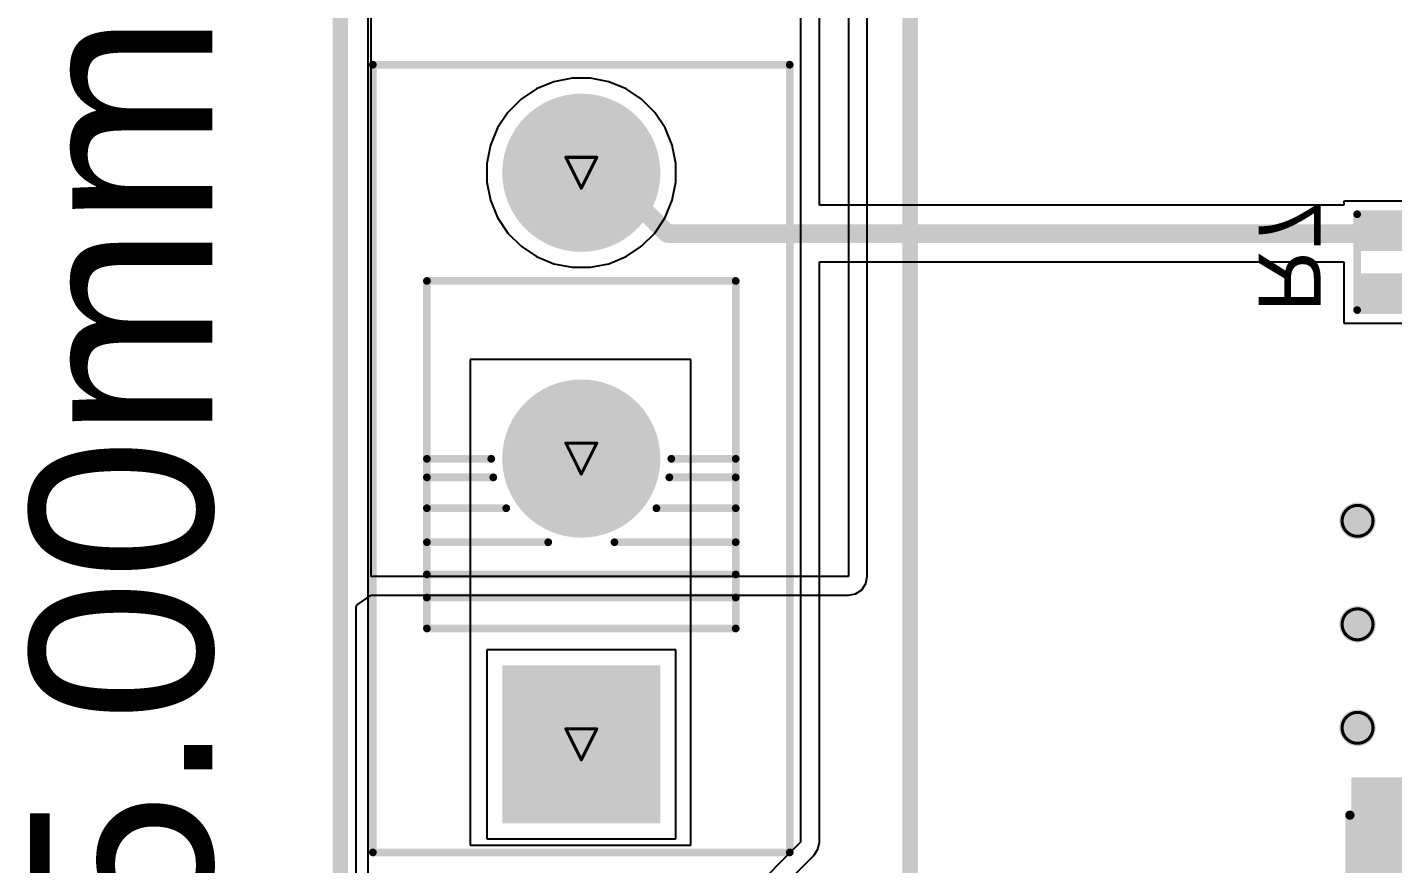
# Model space of a CAD drawing. Header units: inches. Extents: x -1 to 327, y 8 to 89.
# Drawn here: x -0.94 to 21.53, y 18.49 to 32.25 of the extents above; entities that cross this region are included whole.
import ezdxf

# ---------------------------------------------------------------- set-up
doc = ezdxf.new("R2010")
doc.units = ezdxf.units.IN
for name, color, linetype in [('Board Outline', 216, 'Continuous'), ('Bottom Layer', 5, 'Continuous'), ('Bottom Overlay', 54, 'Continuous'), ('Bottom Paste', 16, 'Continuous'), ('Bottom Solder', 6, 'Continuous'), ('Dimension', 6, 'Continuous'), ('Drill Drawing', 1, 'Continuous'), ('Multi-Layer', 9, 'Continuous'), ('Pad Holes', 156, 'Continuous'), ('Top Layer', 1, 'Continuous'), ('Top Overlay', 2, 'Continuous'), ('Top Solder', 216, 'Continuous'), ('Via Holes', 16, 'Continuous')]:
    doc.layers.add(name, color=color, linetype=linetype)
doc.styles.add('Arial', font='', dxfattribs={"height": 0.2})
doc.styles.get('Arial').set_extended_font_data('Arial')

# ---------------------------------------------------------------- blocks, each defined once
blk = doc.blocks.new('SS_12D10L9_28')
at = {"layer": 'Bottom Layer'}
blk.add_hatch(color=5, dxfattribs=at).paths.add_polyline_path([(-5.95, 1.25), (-3.45, 1.25), (-3.45, -1.25), (-5.95, -1.25)])
h = blk.add_hatch(color=5, dxfattribs=at)
edge = h.paths.add_edge_path()
edge.add_arc((0, 0), 1.25, 0, 360)
h = blk.add_hatch(color=5, dxfattribs=at)
edge = h.paths.add_edge_path()
edge.add_arc((4.7, 0), 1.25, 0, 360)
at = {"layer": 'Bottom Solder'}
blk.add_hatch(color=6, dxfattribs=at).paths.add_polyline_path([(-6.001, 1.301), (-3.399, 1.301), (-3.399, -1.301), (-6.001, -1.301)])
h = blk.add_hatch(color=6, dxfattribs=at)
edge = h.paths.add_edge_path()
edge.add_arc((0, 0), 1.301, 0, 360)
h = blk.add_hatch(color=6, dxfattribs=at)
edge = h.paths.add_edge_path()
edge.add_arc((4.7, 0), 1.301, 0, 360)
at = {"layer": 'Multi-Layer'}
blk.add_hatch(color=9, dxfattribs=at).paths.add_polyline_path([(-5.95, 1.25), (-3.45, 1.25), (-3.45, -1.25), (-5.95, -1.25)])
h = blk.add_hatch(color=9, dxfattribs=at)
edge = h.paths.add_edge_path()
edge.add_arc((0, 0), 1.25, 0, 360)
h = blk.add_hatch(color=9, dxfattribs=at)
edge = h.paths.add_edge_path()
edge.add_arc((4.7, 0), 1.25, 0, 360)
at = {"layer": 'Pad Holes'}
h = blk.add_hatch(color=7, dxfattribs=at)
edge = h.paths.add_edge_path()
edge.add_arc((-4.7, 0), 0.85, 0, 360)
h = blk.add_hatch(color=7, dxfattribs=at)
edge = h.paths.add_edge_path()
edge.add_arc((0, 0), 0.85, 0, 360)
h = blk.add_hatch(color=7, dxfattribs=at)
edge = h.paths.add_edge_path()
edge.add_arc((4.7, 0), 0.85, 0, 360)
at = {"layer": 'Top Layer'}
blk.add_hatch(color=1, dxfattribs=at).paths.add_polyline_path([(-5.95, 1.25), (-3.45, 1.25), (-3.45, -1.25), (-5.95, -1.25)])
h = blk.add_hatch(color=1, dxfattribs=at)
edge = h.paths.add_edge_path()
edge.add_arc((0, 0), 1.25, 0, 360)
h = blk.add_hatch(color=1, dxfattribs=at)
edge = h.paths.add_edge_path()
edge.add_arc((4.7, 0), 1.25, 0, 360)
at = {"layer": 'Top Solder'}
blk.add_hatch(color=216, dxfattribs=at).paths.add_polyline_path([(-6.001, 1.301), (-3.399, 1.301), (-3.399, -1.301), (-6.001, -1.301)])
h = blk.add_hatch(color=216, dxfattribs=at)
edge = h.paths.add_edge_path()
edge.add_arc((0, 0), 1.301, 0, 360)
h = blk.add_hatch(color=216, dxfattribs=at)
edge = h.paths.add_edge_path()
edge.add_arc((4.7, 0), 1.301, 0, 360)
at = {"layer": 'Top Overlay'}
for points in [[(-6.477, 3.429, 0.127, 0.127, 0), (6.477, 3.429, 0.127, 0.127, 0)], [(-6.477, 3.429, 0.127, 0.127, 0), (-6.477, -3.429, 0.127, 0.127, 0)], [(6.477, 3.429, 0.127, 0.127, 0), (6.477, -3.429, 0.127, 0.127, 0)], [(-2.794, 2.54, 0.127, 0.127, 0), (2.921, 2.54, 0.127, 0.127, 0)], [(-2.794, 2.54, 0.127, 0.127, 0), (-2.794, -2.54, 0.127, 0.127, 0)], [(-2.286, 2.54, 0.127, 0.127, 0), (-1.905, 2.54, 0.127, 0.127, 0)], [(-2.286, 2.54, 0.127, 0.127, 0), (-2.286, -2.54, 0.127, 0.127, 0)], [(-1.905, 2.54, 0.127, 0.127, 0), (-1.905, -2.54, 0.127, 0.127, 0)], [(-1.376, 2.54, 0.127, 0.127, 0), (-1.376, 0.544, 0.127, 0.127, 0)], [(-0.817, 2.54, 0.127, 0.127, 0), (-0.817, 1.235, 0.127, 0.127, 0)], [(-0.309, 2.54, 0.127, 0.127, 0), (-0.309, 1.448, 0.127, 0.127, 0)], [(-0.004, 2.54, 0.127, 0.127, 0), (-0.004, 1.481, 0.127, 0.127, 0)], [(2.921, 2.54, 0.127, 0.127, 0), (2.921, -2.54, 0.127, 0.127, 0)], [(-1.376, -0.544, 0.127, 0.127, 0), (-1.376, -2.54, 0.127, 0.127, 0)], [(-0.817, -1.235, 0.127, 0.127, 0), (-0.817, -2.54, 0.127, 0.127, 0)], [(-0.309, -1.448, 0.127, 0.127, 0), (-0.309, -2.54, 0.127, 0.127, 0)], [(-0.004, -1.481, 0.127, 0.127, 0), (-0.004, -2.54, 0.127, 0.127, 0)], [(-2.794, -2.54, 0.127, 0.127, 0), (2.921, -2.54, 0.127, 0.127, 0)], [(-2.286, -2.54, 0.127, 0.127, 0), (-1.905, -2.54, 0.127, 0.127, 0)], [(-6.477, -3.429, 0.127, 0.127, 0), (6.477, -3.429, 0.127, 0.127, 0)]]:
    blk.add_lwpolyline(points, format="xyseb", dxfattribs=at)
for points in [[(-6.509, 3.429, 0.0635, 0.0635, 1), (-6.445, 3.429, 0.0635, 0.0635, 1)], [(-6.509, 3.429, 0.0635, 0.0635, 1), (-6.445, 3.429, 0.0635, 0.0635, 1)], [(6.445, 3.429, 0.0635, 0.0635, 1), (6.509, 3.429, 0.0635, 0.0635, 1)], [(6.445, 3.429, 0.0635, 0.0635, 1), (6.509, 3.429, 0.0635, 0.0635, 1)], [(-2.826, 2.54, 0.0635, 0.0635, 1), (-2.762, 2.54, 0.0635, 0.0635, 1)], [(-2.826, 2.54, 0.0635, 0.0635, 1), (-2.762, 2.54, 0.0635, 0.0635, 1)], [(-2.318, 2.54, 0.0635, 0.0635, 1), (-2.254, 2.54, 0.0635, 0.0635, 1)], [(-2.318, 2.54, 0.0635, 0.0635, 1), (-2.254, 2.54, 0.0635, 0.0635, 1)], [(-1.937, 2.54, 0.0635, 0.0635, 1), (-1.873, 2.54, 0.0635, 0.0635, 1)], [(-1.937, 2.54, 0.0635, 0.0635, 1), (-1.873, 2.54, 0.0635, 0.0635, 1)], [(-1.408, 2.54, 0.0635, 0.0635, 1), (-1.344, 2.54, 0.0635, 0.0635, 1)], [(-0.849, 2.54, 0.0635, 0.0635, 1), (-0.785, 2.54, 0.0635, 0.0635, 1)], [(-0.341, 2.54, 0.0635, 0.0635, 1), (-0.277, 2.54, 0.0635, 0.0635, 1)], [(-0.036, 2.54, 0.0635, 0.0635, 1), (0.028, 2.54, 0.0635, 0.0635, 1)], [(2.889, 2.54, 0.0635, 0.0635, 1), (2.953, 2.54, 0.0635, 0.0635, 1)], [(2.889, 2.54, 0.0635, 0.0635, 1), (2.953, 2.54, 0.0635, 0.0635, 1)], [(-0.341, 1.448, 0.0635, 0.0635, 1), (-0.277, 1.448, 0.0635, 0.0635, 1)], [(-0.036, 1.481, 0.0635, 0.0635, 1), (0.028, 1.481, 0.0635, 0.0635, 1)], [(-0.849, 1.235, 0.0635, 0.0635, 1), (-0.785, 1.235, 0.0635, 0.0635, 1)], [(-1.408, 0.544, 0.0635, 0.0635, 1), (-1.344, 0.544, 0.0635, 0.0635, 1)], [(-1.408, -0.544, 0.0635, 0.0635, 1), (-1.344, -0.544, 0.0635, 0.0635, 1)], [(-0.849, -1.235, 0.0635, 0.0635, 1), (-0.785, -1.235, 0.0635, 0.0635, 1)], [(-0.341, -1.448, 0.0635, 0.0635, 1), (-0.277, -1.448, 0.0635, 0.0635, 1)], [(-0.036, -1.481, 0.0635, 0.0635, 1), (0.028, -1.481, 0.0635, 0.0635, 1)], [(-2.826, -2.54, 0.0635, 0.0635, 1), (-2.762, -2.54, 0.0635, 0.0635, 1)], [(-2.826, -2.54, 0.0635, 0.0635, 1), (-2.762, -2.54, 0.0635, 0.0635, 1)], [(-2.318, -2.54, 0.0635, 0.0635, 1), (-2.254, -2.54, 0.0635, 0.0635, 1)], [(-2.318, -2.54, 0.0635, 0.0635, 1), (-2.254, -2.54, 0.0635, 0.0635, 1)], [(-1.937, -2.54, 0.0635, 0.0635, 1), (-1.873, -2.54, 0.0635, 0.0635, 1)], [(-1.937, -2.54, 0.0635, 0.0635, 1), (-1.873, -2.54, 0.0635, 0.0635, 1)], [(-1.408, -2.54, 0.0635, 0.0635, 1), (-1.344, -2.54, 0.0635, 0.0635, 1)], [(-0.849, -2.54, 0.0635, 0.0635, 1), (-0.785, -2.54, 0.0635, 0.0635, 1)], [(-0.341, -2.54, 0.0635, 0.0635, 1), (-0.277, -2.54, 0.0635, 0.0635, 1)], [(-0.036, -2.54, 0.0635, 0.0635, 1), (0.028, -2.54, 0.0635, 0.0635, 1)], [(2.889, -2.54, 0.0635, 0.0635, 1), (2.953, -2.54, 0.0635, 0.0635, 1)], [(2.889, -2.54, 0.0635, 0.0635, 1), (2.953, -2.54, 0.0635, 0.0635, 1)], [(-6.509, -3.429, 0.0635, 0.0635, 1), (-6.445, -3.429, 0.0635, 0.0635, 1)], [(-6.509, -3.429, 0.0635, 0.0635, 1), (-6.445, -3.429, 0.0635, 0.0635, 1)], [(6.445, -3.429, 0.0635, 0.0635, 1), (6.509, -3.429, 0.0635, 0.0635, 1)], [(6.445, -3.429, 0.0635, 0.0635, 1), (6.509, -3.429, 0.0635, 0.0635, 1)]]:
    blk.add_lwpolyline(points, format="xyseb", close=True, dxfattribs=at)
blk = doc.blocks.new('R___0402_B_36')
at = {"layer": 'Bottom Layer'}
for points in [[(-0.241, 0.318), (-0.241, -0.318), (-0.699, -0.318), (-0.699, 0.318)], [(0.699, 0.318), (0.699, -0.318), (0.241, -0.318), (0.241, 0.318)]]:
    blk.add_hatch(color=5, dxfattribs=at).paths.add_polyline_path(points)
at = {"layer": 'Bottom Paste'}
for points in [[(-0.241, 0.318), (-0.241, -0.318), (-0.699, -0.318), (-0.699, 0.318)], [(0.699, 0.318), (0.699, -0.318), (0.241, -0.318), (0.241, 0.318)]]:
    blk.add_hatch(color=16, dxfattribs=at).paths.add_polyline_path(points)
at = {"layer": 'Bottom Solder'}
for points in [[(-0.186, 0.373), (-0.186, -0.373), (-0.754, -0.373), (-0.754, 0.373)], [(0.754, 0.373), (0.754, -0.373), (0.186, -0.373), (0.186, 0.373)]]:
    blk.add_hatch(color=6, dxfattribs=at).paths.add_polyline_path(points)
at = {"layer": 'Bottom Overlay'}
for points in [[(-0.787, -0.406, 0.127, 0.127, 0), (-0.787, 0.406, 0.127, 0.127, 0)], [(0.787, 0.406, 0.127, 0.127, 0), (-0.787, 0.406, 0.127, 0.127, 0)], [(0.787, -0.406, 0.127, 0.127, 0), (0.787, 0.406, 0.127, 0.127, 0)], [(0.813, 0.432, 0.00323, 0.00323, 0), (-0.813, 0.432, 0.00323, 0.00323, 0)], [(0.787, -0.406, 0.127, 0.127, 0), (-0.787, -0.406, 0.127, 0.127, 0)]]:
    blk.add_lwpolyline(points, format="xyseb", dxfattribs=at)
for points in [[(-0.819, 0.406, 0.0635, 0.0635, 1), (-0.756, 0.406, 0.0635, 0.0635, 1)], [(-0.819, 0.406, 0.0635, 0.0635, 1), (-0.756, 0.406, 0.0635, 0.0635, 1)], [(0.756, 0.406, 0.0635, 0.0635, 1), (0.819, 0.406, 0.0635, 0.0635, 1)], [(0.756, 0.406, 0.0635, 0.0635, 1), (0.819, 0.406, 0.0635, 0.0635, 1)], [(-0.814, 0.432, 0.00161, 0.00161, 1), (-0.812, 0.432, 0.00161, 0.00161, 1)], [(0.812, 0.432, 0.00161, 0.00161, 1), (0.814, 0.432, 0.00161, 0.00161, 1)], [(-0.819, -0.406, 0.0635, 0.0635, 1), (-0.756, -0.406, 0.0635, 0.0635, 1)], [(-0.819, -0.406, 0.0635, 0.0635, 1), (-0.756, -0.406, 0.0635, 0.0635, 1)], [(0.756, -0.406, 0.0635, 0.0635, 1), (0.819, -0.406, 0.0635, 0.0635, 1)], [(0.756, -0.406, 0.0635, 0.0635, 1), (0.819, -0.406, 0.0635, 0.0635, 1)]]:
    blk.add_lwpolyline(points, format="xyseb", close=True, dxfattribs=at)
blk = doc.blocks.new('C____B_B_63')
at = {"layer": 'Bottom Layer'}
for points in [[(-0.85, 1.5), (-0.85, -1.5), (-2.55, -1.5), (-2.55, 1.5)], [(2.55, 1.5), (2.55, -1.5), (0.85, -1.5), (0.85, 1.5)]]:
    blk.add_hatch(color=5, dxfattribs=at).paths.add_polyline_path(points)
at = {"layer": 'Bottom Paste'}
for points in [[(-0.85, 1.5), (-0.85, -1.5), (-2.55, -1.5), (-2.55, 1.5)], [(2.55, 1.5), (2.55, -1.5), (0.85, -1.5), (0.85, 1.5)]]:
    blk.add_hatch(color=16, dxfattribs=at).paths.add_polyline_path(points)
at = {"layer": 'Bottom Solder'}
for points in [[(-0.748, 1.602), (-0.748, -1.602), (-2.652, -1.602), (-2.652, 1.602)], [(2.652, 1.602), (2.652, -1.602), (0.748, -1.602), (0.748, 1.602)]]:
    blk.add_hatch(color=6, dxfattribs=at).paths.add_polyline_path(points)
at = {"layer": 'Bottom Overlay'}
for points in [[(-1.934, 1.626, 0.152, 0.152, 0), (2.028, 1.626, 0.152, 0.152, 0)], [(-3.023, 0.254, 0.127, 0.127, 0), (-3.023, -0.406, 0.127, 0.127, 0)], [(-3.353, -0.051, 0.127, 0.127, 0), (-2.692, -0.051, 0.127, 0.127, 0)], [(-1.934, -1.626, 0.152, 0.152, 0), (2.028, -1.626, 0.152, 0.152, 0)]]:
    blk.add_lwpolyline(points, format="xyseb", dxfattribs=at)
for points in [[(-1.972, 1.626, 0.0762, 0.0762, 1), (-1.896, 1.626, 0.0762, 0.0762, 1)], [(1.99, 1.626, 0.0762, 0.0762, 1), (2.066, 1.626, 0.0762, 0.0762, 1)], [(-3.054, 0.254, 0.0635, 0.0635, 1), (-2.991, 0.254, 0.0635, 0.0635, 1)], [(-3.385, -0.051, 0.0635, 0.0635, 1), (-3.321, -0.051, 0.0635, 0.0635, 1)], [(-2.724, -0.051, 0.0635, 0.0635, 1), (-2.661, -0.051, 0.0635, 0.0635, 1)], [(-3.054, -0.406, 0.0635, 0.0635, 1), (-2.991, -0.406, 0.0635, 0.0635, 1)], [(-1.972, -1.626, 0.0762, 0.0762, 1), (-1.896, -1.626, 0.0762, 0.0762, 1)], [(1.99, -1.626, 0.0762, 0.0762, 1), (2.066, -1.626, 0.0762, 0.0762, 1)]]:
    blk.add_lwpolyline(points, format="xyseb", close=True, dxfattribs=at)

msp = doc.modelspace()

# ---------------------------------------------------------------- hatches: boundary and pattern name
at = {"layer": 'Bottom Layer'}
h = msp.add_hatch(color=5, dxfattribs=at)
edge = h.paths.add_edge_path()
edge.add_arc((20.95, 24.13), 0.3, 0, 360)
h = msp.add_hatch(color=5, dxfattribs=at)
edge = h.paths.add_edge_path()
edge.add_arc((20.95, 22.428), 0.3, 0, 360)
h = msp.add_hatch(color=5, dxfattribs=at)
edge = h.paths.add_edge_path()
edge.add_arc((20.95, 20.726), 0.3, 0, 360)
at = {"layer": 'Top Layer'}
h = msp.add_hatch(color=1, dxfattribs=at)
edge = h.paths.add_edge_path()
edge.add_arc((20.95, 24.13), 0.3, 0, 360)
h = msp.add_hatch(color=1, dxfattribs=at)
edge = h.paths.add_edge_path()
edge.add_arc((20.95, 22.428), 0.3, 0, 360)
h = msp.add_hatch(color=1, dxfattribs=at)
edge = h.paths.add_edge_path()
edge.add_arc((20.95, 20.726), 0.3, 0, 360)
at = {"layer": 'Via Holes'}
h = msp.add_hatch(color=7, dxfattribs=at)
edge = h.paths.add_edge_path()
edge.add_arc((20.95, 24.13), 0.15, 0, 360)
h = msp.add_hatch(color=7, dxfattribs=at)
edge = h.paths.add_edge_path()
edge.add_arc((20.95, 22.428), 0.15, 0, 360)
h = msp.add_hatch(color=7, dxfattribs=at)
edge = h.paths.add_edge_path()
edge.add_arc((20.95, 20.726), 0.15, 0, 360)

# ---------------------------------------------------------------- linework, layer by layer
at = {"layer": 'Board Outline'}
msp.add_lwpolyline([(4.216, 11.692, 0.254, 0.254, 0), (4.216, 38.617, 0.254, 0.254, 0)], format="xyseb", dxfattribs=at)
at = {"layer": 'Bottom Layer'}
for p, q in [((4.674, 10.846), (4.674, 38.354)), ((11.786, 36.474), (11.786, 18.847)), ((12.096, 29.321), (12.096, 36.164)), ((20.726, 29.321), (12.096, 29.321)), ((21.946, 29.388), (20.726, 29.388)), ((20.726, 29.388), (20.726, 29.321)), ((12.096, 18.847), (12.096, 28.388)), ((12.096, 28.388), (20.726, 28.388)), ((20.726, 28.388), (20.726, 27.381)), ((20.726, 27.381), (21.946, 27.381)), ((6.35, 26.785), (6.35, 18.796)), ((9.982, 26.785), (6.35, 26.785)), ((9.982, 26.785), (6.35, 26.785)), ((6.35, 26.785), (6.35, 18.796)), ((9.982, 18.796), (9.982, 26.785)), ((9.982, 18.796), (9.982, 26.785)), ((6.35, 18.796), (9.982, 18.796)), ((6.35, 18.796), (9.982, 18.796)), ((11.786, 18.847), (10.262, 17.323)), ((12.005, 18.627), (12.073, 18.728)), ((12.073, 18.728), (12.096, 18.847)), ((10.572, 17.194), (12.005, 18.627))]:
    msp.add_line(p, q, dxfattribs=at)
for points in [[(8.179, 29.854, 0.305, 0.305, 0), (8.593, 29.854, 0.305, 0.305, 0)], [(8.593, 29.854, 0.305, 0.305, 0), (9.593, 28.854, 0.305, 0.305, 0)], [(9.593, 28.854, 0.305, 0.305, 0), (21.349, 28.854, 0.305, 0.305, 0)], [(21.349, 28.854, 0.305, 0.305, 0), (22.181, 28.854, 0.305, 0.305, 0)], [(21.349, 27.915, 0.305, 0.305, 0), (22.181, 27.915, 0.305, 0.305, 0)]]:
    msp.add_lwpolyline(points, format="xyseb", dxfattribs=at)
for points in [[(8.103, 29.854, 0.152, 0.152, 1), (8.255, 29.854, 0.152, 0.152, 1)], [(8.517, 29.854, 0.152, 0.152, 1), (8.669, 29.854, 0.152, 0.152, 1)], [(8.517, 29.854, 0.152, 0.152, 1), (8.669, 29.854, 0.152, 0.152, 1)], [(9.517, 28.854, 0.152, 0.152, 1), (9.669, 28.854, 0.152, 0.152, 1)], [(9.517, 28.854, 0.152, 0.152, 1), (9.669, 28.854, 0.152, 0.152, 1)], [(21.273, 28.854, 0.152, 0.152, 1), (21.425, 28.854, 0.152, 0.152, 1)], [(21.273, 28.854, 0.152, 0.152, 1), (21.425, 28.854, 0.152, 0.152, 1)], [(21.273, 27.915, 0.152, 0.152, 1), (21.425, 27.915, 0.152, 0.152, 1)]]:
    msp.add_lwpolyline(points, format="xyseb", close=True, dxfattribs=at)
at = {"layer": 'Drill Drawing'}
for points in [[(7.925, 30.108, 0.0508, 0.0508, 0), (8.433, 30.108, 0.0508, 0.0508, 0)], [(7.925, 30.108, 0.0508, 0.0508, 0), (8.179, 29.6, 0.0508, 0.0508, 0)], [(8.179, 29.6, 0.0508, 0.0508, 0), (8.433, 30.108, 0.0508, 0.0508, 0)], [(7.925, 25.408, 0.0508, 0.0508, 0), (8.433, 25.408, 0.0508, 0.0508, 0)], [(7.925, 25.408, 0.0508, 0.0508, 0), (8.179, 24.9, 0.0508, 0.0508, 0)], [(8.179, 24.9, 0.0508, 0.0508, 0), (8.433, 25.408, 0.0508, 0.0508, 0)], [(7.925, 20.708, 0.0508, 0.0508, 0), (8.433, 20.708, 0.0508, 0.0508, 0)], [(7.925, 20.708, 0.0508, 0.0508, 0), (8.179, 20.2, 0.0508, 0.0508, 0)], [(8.179, 20.2, 0.0508, 0.0508, 0), (8.433, 20.708, 0.0508, 0.0508, 0)]]:
    msp.add_lwpolyline(points, format="xyseb", dxfattribs=at)
for points in [[(7.912, 30.108, 0.0254, 0.0254, 1), (7.938, 30.108, 0.0254, 0.0254, 1)], [(7.912, 30.108, 0.0254, 0.0254, 1), (7.938, 30.108, 0.0254, 0.0254, 1)], [(8.42, 30.108, 0.0254, 0.0254, 1), (8.445, 30.108, 0.0254, 0.0254, 1)], [(8.42, 30.108, 0.0254, 0.0254, 1), (8.445, 30.108, 0.0254, 0.0254, 1)], [(8.166, 29.6, 0.0254, 0.0254, 1), (8.191, 29.6, 0.0254, 0.0254, 1)], [(8.166, 29.6, 0.0254, 0.0254, 1), (8.191, 29.6, 0.0254, 0.0254, 1)], [(7.912, 25.408, 0.0254, 0.0254, 1), (7.938, 25.408, 0.0254, 0.0254, 1)], [(7.912, 25.408, 0.0254, 0.0254, 1), (7.938, 25.408, 0.0254, 0.0254, 1)], [(8.42, 25.408, 0.0254, 0.0254, 1), (8.445, 25.408, 0.0254, 0.0254, 1)], [(8.42, 25.408, 0.0254, 0.0254, 1), (8.445, 25.408, 0.0254, 0.0254, 1)], [(8.166, 24.9, 0.0254, 0.0254, 1), (8.191, 24.9, 0.0254, 0.0254, 1)], [(8.166, 24.9, 0.0254, 0.0254, 1), (8.191, 24.9, 0.0254, 0.0254, 1)], [(21.204, 24.13, 0.0508, 0.0508, 1), (20.696, 24.13, 0.0508, 0.0508, 1)], [(20.683, 24.13, 0.0254, 0.0254, 1), (20.708, 24.13, 0.0254, 0.0254, 1)], [(21.191, 24.13, 0.0254, 0.0254, 1), (21.216, 24.13, 0.0254, 0.0254, 1)], [(21.204, 22.428, 0.0508, 0.0508, 1), (20.696, 22.428, 0.0508, 0.0508, 1)], [(20.683, 22.428, 0.0254, 0.0254, 1), (20.708, 22.428, 0.0254, 0.0254, 1)], [(21.191, 22.428, 0.0254, 0.0254, 1), (21.216, 22.428, 0.0254, 0.0254, 1)], [(21.204, 20.726, 0.0508, 0.0508, 1), (20.696, 20.726, 0.0508, 0.0508, 1)], [(7.912, 20.708, 0.0254, 0.0254, 1), (7.938, 20.708, 0.0254, 0.0254, 1)], [(7.912, 20.708, 0.0254, 0.0254, 1), (7.938, 20.708, 0.0254, 0.0254, 1)], [(8.42, 20.708, 0.0254, 0.0254, 1), (8.445, 20.708, 0.0254, 0.0254, 1)], [(8.42, 20.708, 0.0254, 0.0254, 1), (8.445, 20.708, 0.0254, 0.0254, 1)], [(20.683, 20.726, 0.0254, 0.0254, 1), (20.708, 20.726, 0.0254, 0.0254, 1)], [(21.191, 20.726, 0.0254, 0.0254, 1), (21.216, 20.726, 0.0254, 0.0254, 1)], [(8.166, 20.2, 0.0254, 0.0254, 1), (8.191, 20.2, 0.0254, 0.0254, 1)], [(8.166, 20.2, 0.0254, 0.0254, 1), (8.191, 20.2, 0.0254, 0.0254, 1)]]:
    msp.add_lwpolyline(points, format="xyseb", close=True, dxfattribs=at)
at = {"layer": 'Top Layer'}
for p, q in [((4.724, 23.216), (4.724, 38.608)), ((12.573, 37.059), (12.573, 23.216)), ((12.884, 23.216), (12.884, 36.748)), ((7.442, 31.232), (7.188, 31.062)), ((7.725, 31.349), (7.442, 31.232)), ((8.026, 31.409), (7.725, 31.349)), ((8.332, 31.409), (8.026, 31.409)), ((8.632, 31.349), (8.332, 31.409)), ((8.915, 31.232), (8.632, 31.349)), ((9.17, 31.062), (8.915, 31.232)), ((7.188, 31.062), (6.971, 30.845)), ((9.386, 30.845), (9.17, 31.062)), ((6.971, 30.845), (6.801, 30.591)), ((9.557, 30.591), (9.386, 30.845)), ((6.801, 30.591), (6.684, 30.308)), ((9.674, 30.308), (9.557, 30.591)), ((6.684, 30.308), (6.624, 30.007)), ((9.734, 30.007), (9.674, 30.308)), ((6.624, 30.007), (6.624, 29.701)), ((9.734, 29.701), (9.734, 30.007)), ((6.624, 29.701), (6.684, 29.401)), ((9.674, 29.401), (9.734, 29.701)), ((6.684, 29.401), (6.801, 29.118)), ((9.557, 29.118), (9.674, 29.401)), ((6.801, 29.118), (6.971, 28.863)), ((9.386, 28.863), (9.557, 29.118)), ((6.971, 28.863), (7.188, 28.647)), ((9.17, 28.647), (9.386, 28.863)), ((7.188, 28.647), (7.442, 28.476)), ((8.915, 28.476), (9.17, 28.647)), ((7.442, 28.476), (7.725, 28.359)), ((7.725, 28.359), (8.026, 28.3)), ((8.332, 28.3), (8.632, 28.359)), ((8.632, 28.359), (8.915, 28.476)), ((8.026, 28.3), (8.332, 28.3)), ((12.573, 23.216), (4.724, 23.216)), ((12.86, 23.097), (12.884, 23.216)), ((12.573, 22.905), (12.692, 22.928)), ((12.692, 22.928), (12.793, 22.996)), ((12.793, 22.996), (12.86, 23.097)), ((4.475, 22.715), (4.494, 22.746)), ((4.475, 11.692), (4.475, 22.715)), ((4.494, 22.746), (4.724, 22.905)), ((4.724, 22.905), (12.573, 22.905)), ((9.734, 22.009), (6.624, 22.009)), ((6.624, 22.009), (6.624, 18.899)), ((9.734, 18.899), (9.734, 22.009)), ((6.624, 18.899), (9.734, 18.899))]:
    msp.add_line(p, q, dxfattribs=at)
at = {"layer": 'Top Overlay'}
msp.add_lwpolyline([(13.59, 14.054, 0.254, 0.254, 0), (13.59, 42.054, 0.254, 0.254, 0)], format="xyseb", dxfattribs=at)

# ---------------------------------------------------------------- block references
for name, p, rotation in [('SS_12D10L9_28', (8.179, 25.154), 90), ('R___0402_B_36', (21.349, 28.384), 270), ('C____B_B_63', (22.45, 17.262), 90)]:
    msp.add_blockref(name, p, dxfattribs=dict(rotation=rotation))

# ---------------------------------------------------------------- texts
at = {"layer": 'Bottom Overlay', "style": 'Arial', "text_generation_flag": 2}
msp.add_text('R7', height=1.016, rotation=270, dxfattribs=at).set_placement((19.325, 27.564))
at = {"layer": 'Dimension', "style": 'Arial'}
msp.add_text('35.00mm', height=3, rotation=90, dxfattribs=at).set_placement((2.109, 15.001))

doc.saveas('drawing.dxf')
